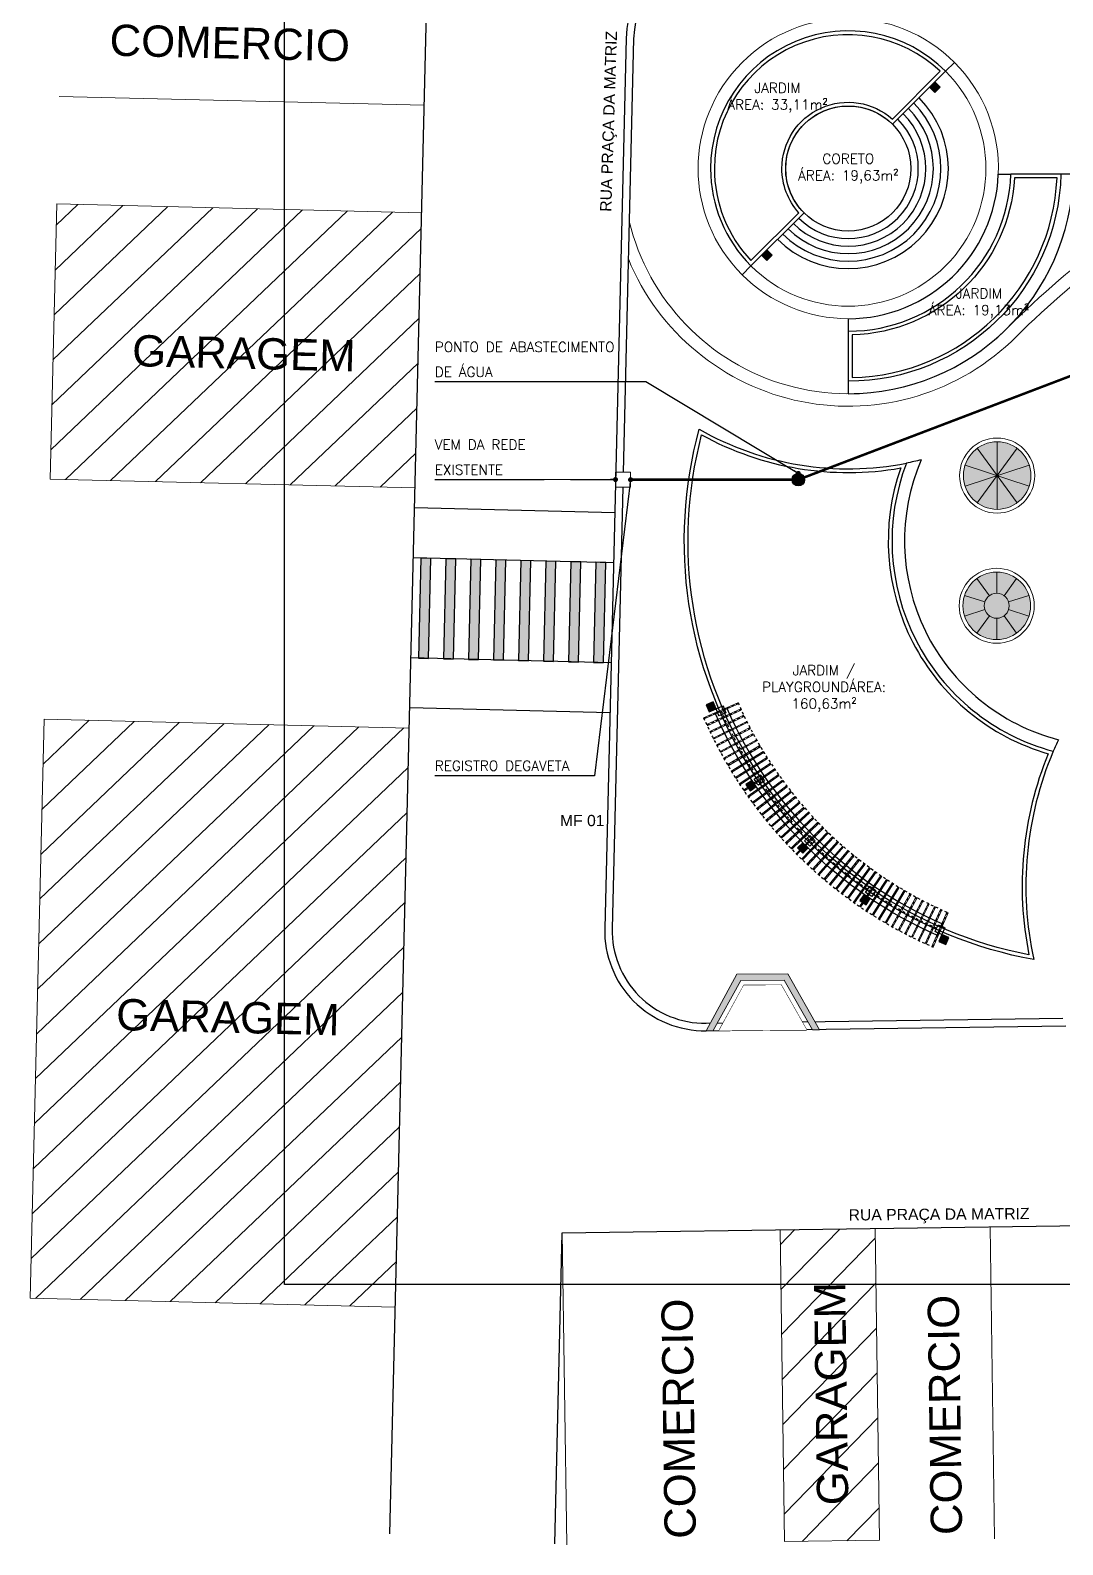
# Model space of a CAD drawing. Extents: x 387222 to 388513, y 9633222 to 9634061.
# Drawn here: x 387920.9 to 387962.1, y 9633703.4 to 9633764 of the extents above; entities that cross this region are included whole.
import ezdxf
from ezdxf.enums import TextEntityAlignment as Align

# ---------------------------------------------------------------- set-up
doc = ezdxf.new("R2010")
doc.units = 0
doc.header["$LTSCALE"] = 0.04921259842519685
doc.set_wipeout_variables(frame=1)
for name, pattern in [('ACAD_PROJEÇÃO', [0.2, 0.1, -0.1]), ('CONTINUO', [0]), ('DASHDOT', [1, 0.5, -0.25, 0, -0.25])]:
    doc.linetypes.add(name, pattern=pattern)
doc.layers.get('Defpoints').update_dxf_attribs({"color": 8})
for name, color, linetype, lineweight in [('_CAIXAS', 3, 'Continuous', 20), ('ARQ_PISO', 7, 'Continuous', 13), ('CARAMANCHÃO', 2, 'Continuous', 13), ('Layout', 8, 'Continuous', 13)]:
    doc.layers.add(name, color=color, linetype=linetype, lineweight=lineweight)
for name, color, linetype in [('AI-Cotas', 12, 'Continuous'), ('BANCO', 2, 'Continuous'), ('Camada 1', 7, 'Continuous'), ('DLXLUM03', 2, 'Continuous'), ('EIXO', 253, 'DASHDOT'), ('HACHURA', 253, 'Continuous'), ('LIMESTONE', 8, 'Continuous'), ('MEIO-FIO', 3, 'Continuous'), ('P01', 22, 'Continuous'), ('P2', 2, 'Continuous'), ('P6', 4, 'Continuous'), ('PISO PODOTÁTIL DE ALERTA', 22, 'Continuous'), ('PROJEÇÃO', 8, 'ACAD_PROJEÇÃO'), ('RAMPA', 7, 'Continuous'), ('SINAH_IMPLANTAR', 7, 'Continuous'), ('Texto', 2, 'Continuous'), ('VIA_PAVIMENTADA', 7, 'Continuous')]:
    doc.layers.add(name, color=color, linetype=linetype)
doc.styles.add('COTA_200', font='romans.shx', dxfattribs={"height": 0.4})
doc.styles.add('RS200', font='romans.shx', dxfattribs={"height": 0.4})
doc.styles.add('RUA_200', font='arial.ttf', dxfattribs={"height": 0.45})
doc.styles.add('T7', font='arial.ttf')
doc.dimstyles.new('Cota 200', dxfattribs={"dimscale": 0.2, "dimtxt": 0.4, "dimasz": 1, "dimexe": 1.25, "dimexo": 0.625, "dimgap": 1, "dimtad": 1, "dimzin": 4, "dimdsep": 46, "dimtxsty": 'RS200', "dimblk": 'DOT', "dimcen": 0.1, "dimclrt": 2, "dimadec": 0, "dimazin": 0, "dimtfac": 1, "dimtix": 1, "dimtmove": 0, "dimatfit": 3, "dimldrblk": 'DOT', "dimfxl": 1, "dimarcsym": 0})
pattern_1 = [(45, (72.08495355065679, 44.64894174784422), (-0.8980256121069153, 0.8980256121069154), [])]
pattern_2 = [(45.80543982138884, (50.86428464960773, 57.83007415570319), (-0.9105605299318542, 0.8853132334548156), [])]

# ---------------------------------------------------------------- blocks, each defined once
blk = doc.blocks.new('A$C27F23DB8')
at = {"layer": 'Layout'}
h = blk.add_hatch(dxfattribs=at)
h.set_pattern_fill('LINE', color=256, scale=0.4, angle=45, style=0)
h.set_pattern_definition(pattern_1)
h.paths.add_polyline_path([(-8.418573997914791e-07, 43.74999992549419), (-8.418573997914791e-07, 32.74999992549419), (14.58794565137941, 32.74999992549419), (14.58794565137941, 43.74999992549419)])
h = blk.add_hatch(dxfattribs=at)
h.set_pattern_fill('LINE', color=256, scale=0.4, angle=45, style=0)
h.set_pattern_definition(pattern_1)
h.paths.add_polyline_path([(14.58794565137941, 23.14999992586672), (-8.418573997914791e-07, 23.14999992586672), (-8.418573997914791e-07, -7.450580596923828e-08), (14.58794565137941, -7.450580774559512e-08)])
for p, q in [((14.58794565137941, 62.84999992512167), (14.58794565137941, -7.450580596923828e-08)), ((-8.418573997914791e-07, 48.04999992437661), (14.58794565137941, 48.04999992437661)), ((-8.418573997914791e-07, 43.74999992549419), (14.58794565137941, 43.74999992549419)), ((-8.418573997914791e-07, 43.74999992549419), (-8.418573997914791e-07, 32.74999992549419)), ((-8.418573997914791e-07, 32.74999992549419), (14.58794565137941, 32.74999992549419)), ((-8.418573997914791e-07, 23.14999992586672), (14.58794565137941, 23.14999992586672)), ((-8.418573997914791e-07, 23.14999992586672), (-8.418573997914791e-07, -7.450580596923828e-08)), ((-8.418573997914791e-07, -7.450580596923828e-08), (14.58794565137941, -7.450580596923828e-08))]:
    blk.add_line(p, q, dxfattribs=at)
at = {"layer": 'Layout', "char_height": 1.25, "width": 15.72225240717143, "attachment_point": 1, "style": 'T7'}
for s, insert in [('COMERCIO', (1.958873687661253, 50.97735525295138)), ('GARAGEM', (3.160352639679331, 38.59256872162223)), ('GARAGEM', (3.160352639679331, 12.04960590042174))]:
    blk.add_mtext(s, dxfattribs=dict(at, insert=insert))
blk = doc.blocks.new('A$C2FCD177E')
at = {"layer": 'Layout'}
h = blk.add_hatch(dxfattribs=at)
h.set_pattern_fill('LINE', color=256, scale=0.4, angle=45.80543982138884, style=0)
h.set_pattern_definition(pattern_2)
h.paths.add_polyline_path([(25.49748067039538, 12.82010102288075), (22.0978166111673, 12.77230683579062), (22.2730086761876, 0.3106623422354469), (25.67267273541074, 0.3584565278142708)])
h = blk.add_hatch(dxfattribs=at)
h.set_pattern_fill('LINE', color=256, scale=0.4, angle=45.80543982138884, style=0)
h.set_pattern_definition(pattern_2)
h.paths.add_polyline_path([(48.79517848812975, 13.1476317755878), (45.795474906452, 13.10546043328941), (45.97066697152331, 0.6438159383833408), (48.97037055320106, 0.6859872806817293)])
h = blk.add_hatch(dxfattribs=at)
h.set_pattern_fill('LINE', color=256, scale=0.4, angle=45.80543982138884, style=0)
h.set_pattern_definition(pattern_2)
h.paths.add_polyline_path([(12.49876514973167, 12.63735854282905), (8.69914061296377, 12.58394151019914), (8.87433267798042, 0.1222970169037572), (12.67395721474895, 0.175714049488306)])
for p, q in [((2.260785549879074e-07, 12.46164461970329), (48.79517848812975, 13.1476317755878)), ((22.09781661117449, 12.77230683527887), (22.2730086761876, 0.310662342235446)), ((25.49748067039764, 12.82010102272034), (25.67267273541074, 0.3584565278142691)), ((30.69696687860414, 12.89319801516831), (30.87215894367546, 0.4315535202622414)), ((37.79626535531133, 12.99300352297723), (37.97145742032444, 0.5313590280711651)), ((45.795474906452, 13.10546043328941), (45.97066697152331, 0.6438159383833408)), ((48.79517848812975, 13.1476317755878), (48.97037055320106, 0.6859872806817293)), ((2.260785549879074e-07, 12.46164461970329), (0.1751922910916619, 1.266598701477051e-07)), ((8.699140612967312, 12.58394150994718), (8.87433267798042, 0.122297016903758)), ((12.49876514973585, 12.63735854253173), (12.67395721474895, 0.175714049488306)), ((17.09831064171158, 12.70202126726508), (17.27350270672468, 0.2403767723590136)), ((48.97037055320106, 0.6859872806817293), (45.97066697152331, 0.6438159383833408)), ((12.67395721474895, 0.175714049488306), (8.87433267798042, 0.122297016903758)), ((25.67267273541074, 0.3584565278142691), (22.2730086761876, 0.310662342235446))]:
    blk.add_line(p, q, dxfattribs=at)
at = {"layer": 'Layout', "char_height": 1.25, "width": 15.72225240717143, "attachment_point": 1, "rotation": 90.80543982138883, "style": 'T7'}
for s, insert in [('GARAGEM', (10.17897471803008, 1.566518750041723)), ('GARAGEM', (23.37767047743546, 1.752072652801871)), ('GARAGEM', (46.87534853391116, 2.082414826378226)), ('COMERCIO', (4.089294996636454, 0.2272976655513048)), ('COMERCIO', (14.72676041198429, 0.3768445029854774))]:
    blk.add_mtext(s, dxfattribs=dict(at, insert=insert))
blk = doc.blocks.new('CAR 03')
at = {"layer": 'BANCO'}
for points in [[(5.631273666495641, -3.246298490886378, -0.1890008172567053), (-3.246298491774132, 5.631273666721419, -0.1890008172567053)], [(-2.788098243972421, 5.831404956432593, 0.1890008172445109), (5.831404955762094, -2.788098244185583)]]:
    blk.add_lwpolyline(points, format="xyb", dxfattribs=at)
at = {"layer": 'CARAMANCHÃO'}
for points in [[(-2.339886883784267, 6.054453979082117), (-3.714505304407794, 5.454052390530705)], [(-2.319891432940494, 6.008626231923699), (-3.69449217536021, 5.408232364803553)], [(-2.228044049465097, 5.803116807714105), (-3.592251449357718, 5.179467733949423)], [(-2.207255746936426, 5.757643226534128), (-3.571463146829046, 5.133994152769446)], [(-2.111931898863986, 5.553723070770502), (-3.465352563594934, 4.906998630613089)], [(-2.090374417428393, 5.508609049022198), (-3.44379508215934, 4.861884608864784)], [(-1.991601593210362, 5.306336969137192), (-3.333845240646042, 4.636723656207323)], [(-1.969281149329618, 5.261595513671637), (-3.311524796765298, 4.591982200741768)], [(-1.867087831604294, 5.061029832810163), (-3.197767402743921, 4.36872074380517)], [(-1.844010861823335, 5.016673848032951), (-3.174690432962961, 4.324364759027958)], [(-1.738426519965287, 4.817872408777475), (-3.057158290466759, 4.103067180141807)], [(-1.714599678933155, 4.773914681747556), (-3.033331449434627, 4.059109453111887)], [(-1.605654759856407, 4.57693480886519), (-2.912058450689074, 3.83983956836164)], [(-1.581084918405395, 4.533388020470738), (-2.887488609238062, 3.796292779967189)], [(-1.468810838356148, 4.338286515325308), (-2.762509725580458, 3.579113816842437)], [(-1.443505081639159, 4.295163219794631), (-2.737203968863469, 3.53599052131176)], [(-1.327934216707945, 4.101996347308159), (-2.608555240032729, 3.320965111255646)], [(-1.301899842044804, 4.059308979660273), (-2.582520865369588, 3.278277743607759)], [(-1.183065519144293, 3.868132438510656), (-2.450239389494527, 3.065467888489366)], [(-1.15631003404269, 3.825893310829997), (-2.423483904392924, 3.023228760808706)], [(-1.034246521012392, 3.636762231588364), (-2.287607826991007, 2.81269583106041)], [(-1.006777640897781, 3.594983521848917), (-2.260138946876395, 2.770917121320963)], [(-0.8815201368997805, 3.407952446490526), (-2.120707450201735, 2.562721827998757)], [(-0.8533457828452811, 3.366646202281117), (-2.092533096147235, 2.521415583789349)], [(-0.724930408061482, 3.18176906183362), (-1.949586387723684, 2.315617961809039)], [(-0.6960587046341971, 3.140947194769979), (-1.920714684296399, 2.274796094745398)], [(-0.5645224898471497, 2.958277301862836), (-1.774293985276017, 2.071455491706729)], [(-0.5349617626634426, 2.91795158572495), (-1.74473325809231, 2.031129775568843)], [(-0.4003426385461353, 2.737541615962982), (-1.594880791322794, 1.830304821953177)], [(-0.3701014120015316, 2.697723677381873), (-1.56463956477819, 1.790486883372068)], [(-0.2324381982907653, 2.519625656306744), (-1.411398542753886, 1.592235499992967)], [(-0.2015251929988153, 2.480326978489757), (-1.380485537461936, 1.55293682217598)], [(-0.06085758731933311, 2.304592261090875), (-1.223900150042027, 1.357316169887781)], [(-0.02928171749226749, 2.265824176371098), (-1.192324280214962, 1.318548085168004)], [(0.1143497163429856, 2.092503441497684), (-1.032439681352116, 1.125614577904344)], [(0.1465793452225626, 2.054277127608657), (-1.000210052472539, 1.087388264015317)], [(0.2931331885047257, 1.883420355618), (-0.8370723476400599, 0.8971975408494473)], [(0.3260072824778035, 1.845746837556362), (-0.804198253666982, 0.8595240227878094)], [(0.4754412739421241, 1.677403297275305), (-0.637854486471042, 0.672130923718214)], [(0.5089503531344235, 1.640293437987566), (-0.6043454072787426, 0.6350210644304752)], [(0.6612214008928277, 1.474511671811342), (-0.4348435458377935, 0.4504796266555786)], [(0.695355802483391, 1.43797617405653), (-0.4007091442472301, 0.4139441289007664)], [(0.8504199966555461, 1.274803990498185), (-0.2280980672221631, 0.2323075719177723)], [(0.8851698773214594, 1.238853387534618), (-0.1933481865562499, 0.1963569689542055)], [(1.042982502374798, 1.078337840735912), (-0.01767766941338778, 0.01767767034471035)], [(1.078337841434404, 1.042982501909137), (0.01767766964621842, -0.0176776684820652)], [(1.238853389397264, 0.8851698767393827), (0.1963569693034515, -0.1933481860905886)], [(1.274803991545923, 0.8504199963063002), (0.232307571452111, -0.2280980665236712)], [(1.43797617504606, 0.6953558027744293), (0.4139441283768974, -0.4007091429084539)], [(1.474511673266534, 0.6612214017659426), (0.450479626597371, -0.4348435439169407)], [(1.640293438802473, 0.5089503526687622), (0.6350210628588684, -0.6043454073369503)], [(1.677403297449928, 0.4754412733018398), (0.6721309215063229, -0.6378544867038727)], [(1.845746838895138, 0.3260072804987431), (0.8595240212744102, -0.8041982538998127)], [(1.883420356782153, 0.2931331880390644), (0.8971975391614251, -0.8370723463594913)], [(2.05427712952951, 0.1465793456882238), (1.087388264480978, -1.000210052356124)], [(2.092503442778252, 0.1143497172743082), (1.125614577729721, -1.03243968077004)], [(2.265824177186005, -0.02928171865642071), (1.31854808377102, -1.192324278876185)], [(2.304592262604274, -0.06085758842527866), (1.357316169189289, -1.223900148645043)], [(2.480326978839003, -0.201525192707777), (1.552936820371542, -1.380485536530614)], [(2.519625656947028, -0.2324381973594427), (1.592235498479567, -1.41139854118228)], [(2.697723678778857, -0.370101410895586), (1.790486884128768, -1.564639562740922)], [(2.737541617185343, -0.4003426376730204), (1.830304822535254, -1.594880789518356)], [(2.917951586889103, -0.534961761906743), (2.031129773473367, -1.744733257219195)], [(2.958277303376235, -0.5645224880427122), (2.071455489960499, -1.774293983355165)], [(3.140947196807247, -0.6960587035864592), (2.274796094861813, -1.920714681968093)], [(3.181769062764943, -0.7249304074794054), (2.315617960819509, -1.949586385861039)], [(3.366646203852724, -0.8533457815647125), (2.521415583032649, -2.092533094808459)], [(3.407952447596472, -0.8815201353281736), (2.562721826776396, -2.12070744857192)], [(3.59498352376977, -1.006777640432119), (2.770917120797094, -2.260138945654035)], [(3.636762233974878, -1.0342465210706), (2.812695831002202, -2.287607826292515)], [(3.82589331176132, -1.156310034915805), (3.023228760343045, -2.423483904451132)], [(3.868132440722547, -1.183065518736839), (3.065467889304273, -2.450239388272166)], [(4.059308980766218, -1.301899842917919), (3.278277743083891, -2.582520864903927)], [(4.101996348181274, -1.327934216707945), (3.320965110498946, -2.608555238693953)], [(4.295163221540861, -1.443505080416799), (3.53599052131176, -2.7372039668262)], [(4.33828651777003, -1.468810837715864), (3.579113817540929, -2.762509724125266)], [(4.533388021343853, -1.581084918230772), (3.796292779094074, -2.887488609179854)], [(4.576934811018873, -1.605654759332538), (3.839839568769094, -2.91205845028162)], [(4.773914684075862, -1.714599678292871), (4.059109453926794, -3.033331448212266)], [(4.817872409708798, -1.738426519557834), (4.10306717955973, -3.057158289477229)], [(5.016673849720974, -1.844010861590505), (4.32436475798022, -3.174690430983901)], [(5.061029835371301, -1.86708783172071), (4.368720743630547, -3.197767401114106)], [(5.261595514370129, -1.969281148165464), (4.591982200334314, -3.311524795368314)], [(5.306336969195399, -1.991601591929793), (4.636723655159585, -3.333845239132643)], [(5.50860905071022, -2.090374417603016), (4.861884608922992, -3.443795081228018)], [(5.55372307280777, -2.111931897699833), (4.906998631020542, -3.465352561324835)], [(5.757643228280358, -2.207255745306611), (5.133994152769446, -3.571463145315647)], [(5.803116808179766, -2.228044047951698), (5.179467732668854, -3.592251447960734)], [(6.008626233611722, -2.31989143230021), (5.408232364396099, -3.694492174312472)], [(6.054453978711758, -2.33988688388631), (5.454052389075514, -3.714505301788449)]]:
    blk.add_lwpolyline(points, dxfattribs=at)
at = {"layer": 'EIXO'}
for points in [[(-2.329897997144144, 6.031536245718598), (-3.704498740204144, 5.431142376735806)], [(-2.217649897851516, 5.780380018055439), (-3.581857298442628, 5.156730942428112)], [(-2.101153157826047, 5.53116605989635), (-3.454573823197279, 4.884441619738936)], [(-1.980441370978951, 5.283966241404414), (-3.322685018996708, 4.614352928474545)], [(-1.855549346422777, 5.038851842284203), (-3.186228918144479, 4.346542749553919)], [(-1.72651309921639, 4.795893546193838), (-3.045244870183524, 4.081088315695524)], [(-1.593369838839862, 4.555161414667964), (-2.899773530254606, 3.818066174164414)], [(-1.456157959764823, 4.316724868491292), (-2.749856847454794, 3.557552168145776)], [(-1.314917029172648, 4.080652663484216), (-2.595538052904885, 3.299621427431703)], [(-1.169687776418868, 3.847012875601649), (-2.436861647118349, 3.044348323717713)], [(-1.020512080751359, 3.615872878581285), (-2.273873387137428, 2.791806474328041)], [(-0.8674329597270116, 3.387299325317144), (-2.106620273320004, 2.54206870496273)], [(-0.7104945561732166, 3.161358129233122), (-1.935150536184665, 2.295207027345896)], [(-0.5497421261388808, 2.938114445656538), (-1.759513621800579, 2.051292631775141)], [(-0.3852220251574181, 2.71763264760375), (-1.579760178166907, 1.8103958517313)], [(-0.2169816954992712, 2.499976318329573), (-1.395942040253431, 1.572586160153151)], [(-0.04506965231848881, 2.285208219662309), (-1.208112215215806, 1.33793212659657)], [(0.1304645308409818, 2.07339028455317), (-1.016324866970535, 1.10650142095983)], [(0.3095702355494723, 1.864583598449826), (-0.8206353007117286, 0.8783607799559832)], [(0.4921958136255853, 1.658848369494081), (-0.6210999469622038, 0.6535759922116995)], [(0.678288601746317, 1.456243924796581), (-0.4177763451007195, 0.4322118759155273)], [(0.8677949369885027, 1.256828689947724), (-0.2107231268892065, 0.2143322695046663)], [(1.060660171904601, 1.060660172253847), (1.164153218269348e-10, 0)], [(1.256828690471593, 0.8677949365228415), (0.2143322703777812, -0.2107231263071299)], [(1.456243924098089, 0.6782886032015085), (0.4322118775453418, -0.4177763443440199)], [(1.658848368097097, 0.492195812985301), (0.6535759922116995, -0.6210999470204115)], [(1.864583597809542, 0.3095702361315489), (0.8783607802470215, -0.8206353019922972)], [(2.073390286066569, 0.130464531481266), (1.106501421192661, -1.016324866563082)], [(2.285208219836932, -0.04506965167820454), (1.337932126538362, -1.20811221562326)], [(2.499976317805704, -0.2169816941022873), (1.572586159512866, -1.395942039787769)], [(2.717632647836581, -0.3852220233529806), (1.81039585347753, -1.579760177060962)], [(2.938114445016254, -0.5497421249747276), (2.051292631833348, -1.75951362028718)], [(3.161358129582368, -0.7104945536702871), (2.295207028044388, -1.935150535777211)], [(3.387299325549975, -0.8674329575151205), (2.542068705079146, -2.106620272621512)], [(3.615872878697701, -1.020512079820037), (2.791806476074271, -2.273873386904597)], [(3.847012876009103, -1.169687775895), (3.04434832505649, -2.436861647292972)], [(4.080652664240915, -1.314917027950287), (3.299621427024249, -2.595538053661585)], [(4.316724869422615, -1.456157958135009), (3.557552169659175, -2.749856846407056)], [(4.555161415948533, -1.593369837850332), (3.818066174164414, -2.89977353066206)], [(4.795893546601292, -1.726513098925352), (4.0810883170343, -3.045244868844748)], [(5.038851842225995, -1.855549344792962), (4.346542751125526, -3.186228917911649)], [(5.283966241462622, -1.980441369116306), (4.614352928067092, -3.322685018181801)], [(5.531166061467957, -2.101153155788779), (4.884441620262805, -3.454573823139071)], [(5.780380017880816, -2.217649895697832), (5.156730943068396, -3.581857297569513)], [(6.031536245660391, -2.329897996038198), (5.431142377026845, -3.704498738050461)]]:
    blk.add_lwpolyline(points, dxfattribs=at)
at = {"layer": 'P6'}
for points in [[(-2.819085234426893, 5.654186660423875), (-3.094016149698291, 5.534103184938431, -0.004386049286966044), (-3.214094923285302, 5.809023333713412), (-2.939164007955696, 5.929106809198856, 0.00446437469036286)], [(-1.278031603607815, 2.925665687769651), (-1.525878772314172, 2.756612943485379, -0.004386049286966044), (-1.69492489635013, 3.004450406879187), (-1.447077727585565, 3.173503151163459, 0.00446437469036286)], [(0.7429356388165615, 0.5308036040514708), (0.5307952967705205, 0.3186632618308067, -0.004386049286966044), (0.3186632624128833, 0.5307952966541052), (0.5308036044589244, 0.7429356388747692, 0.00446437469036286)], [(3.173503151396289, -1.447077728807926), (3.004450406995602, -1.694924896582961, -0.004386049286966044), (2.756612944242079, -1.525878772139549), (2.925665688642766, -1.278031604364514, 0.00446437469036286)], [(5.929106811003294, -2.939164007082582), (5.809023334702943, -3.214094921946526, -0.004386049286966044), (5.534103185927961, -3.094016147777438), (5.654186662228312, -2.819085232913494, 0.00446437469036286)]]:
    blk.add_lwpolyline(points, format="xyb", close=True, dxfattribs=at)
at = {"layer": 'PROJEÇÃO'}
for radius, start, end in [(16.20000000000009, 203.5061751408083, 246.4938248559673), (17.70000000000001, 203.5136683158284, 246.4863316744765), (16.95000000000001, 203.5945945883296, 246.4054054077534)]:
    blk.add_arc((12.51579002710059, 12.51579002663493), radius, start, end, dxfattribs=at)
blk = doc.blocks.new('A$C618B4AD4')
at = {"layer": 'SINAH_IMPLANTAR'}
h = blk.add_hatch(color=256, dxfattribs=at)
h.dxf.hatch_style = 1
h.paths.add_polyline_path([(0.7000000000116415, 2.000000288709998), (0.7000000000116415, 6.000000288709998), (0.3000000000465661, 6.000000288709998), (0.3000000000465661, 2.000000288709998)])
h = blk.add_hatch(color=256, dxfattribs=at)
h.dxf.hatch_style = 1
h.paths.add_polyline_path([(1.700000000011642, 2.000000288709998), (1.700000000011642, 6.000000288709998), (1.300000000046566, 6.000000288709998), (1.300000000046566, 2.000000288709998)])
h = blk.add_hatch(color=256, dxfattribs=at)
h.dxf.hatch_style = 1
h.paths.add_polyline_path([(2.700000000011642, 2.000000288709998), (2.700000000011642, 6.000000288709998), (2.300000000046566, 6.000000288709998), (2.300000000046566, 2.000000288709998)])
h = blk.add_hatch(color=256, dxfattribs=at)
h.dxf.hatch_style = 1
h.paths.add_polyline_path([(3.700000000011642, 2.000000288709998), (3.700000000011642, 6.000000288709998), (3.300000000046566, 6.000000288709998), (3.300000000046566, 2.000000288709998)])
h = blk.add_hatch(color=256, dxfattribs=at)
h.dxf.hatch_style = 1
h.paths.add_polyline_path([(4.700000000011642, 2.000000288709998), (4.700000000011642, 6.000000288709998), (4.300000000046566, 6.000000288709998), (4.300000000046566, 2.000000288709998)])
h = blk.add_hatch(color=256, dxfattribs=at)
h.dxf.hatch_style = 1
h.paths.add_polyline_path([(5.700000000011642, 2.000000288709998), (5.700000000011642, 6.000000288709998), (5.300000000046566, 6.000000288709998), (5.300000000046566, 2.000000288709998)])
h = blk.add_hatch(color=256, dxfattribs=at)
h.dxf.hatch_style = 1
h.paths.add_polyline_path([(6.700000000011642, 2.000000288709998), (6.700000000011642, 6.000000288709998), (6.300000000046566, 6.000000288709998), (6.300000000046566, 2.000000288709998)])
h = blk.add_hatch(color=256, dxfattribs=at)
h.dxf.hatch_style = 1
h.paths.add_polyline_path([(7.700000000011642, 2.000000288709998), (7.700000000011642, 6.000000288709998), (7.300000000046566, 6.000000288709998), (7.300000000046566, 2.000000288709998)])
for points in [[(0.7000000000116415, 2.000000288709998), (0.7000000000116415, 6.000000288709998), (0.3000000000465661, 6.000000288709998), (0.3000000000465661, 2.000000288709998)], [(1.700000000011642, 2.000000288709998), (1.700000000011642, 6.000000288709998), (1.300000000046566, 6.000000288709998), (1.300000000046566, 2.000000288709998)], [(2.700000000011642, 2.000000288709998), (2.700000000011642, 6.000000288709998), (2.300000000046566, 6.000000288709998), (2.300000000046566, 2.000000288709998)], [(3.700000000011642, 2.000000288709998), (3.700000000011642, 6.000000288709998), (3.300000000046566, 6.000000288709998), (3.300000000046566, 2.000000288709998)], [(4.700000000011642, 2.000000288709998), (4.700000000011642, 6.000000288709998), (4.300000000046566, 6.000000288709998), (4.300000000046566, 2.000000288709998)], [(5.700000000011642, 2.000000288709998), (5.700000000011642, 6.000000288709998), (5.300000000046566, 6.000000288709998), (5.300000000046566, 2.000000288709998)], [(6.700000000011642, 2.000000288709998), (6.700000000011642, 6.000000288709998), (6.300000000046566, 6.000000288709998), (6.300000000046566, 2.000000288709998)], [(7.700000000011642, 2.000000288709998), (7.700000000011642, 6.000000288709998), (7.300000000046566, 6.000000288709998), (7.300000000046566, 2.000000288709998)]]:
    blk.add_lwpolyline(points, close=True, dxfattribs=at)
at = {"layer": 'VIA_PAVIMENTADA'}
for points in [[(8, 8.000000288709998), (0, 8.000000288709998)], [(8, 6.000000288709998), (0, 6.000000288709998)], [(8, 2.000000288709998), (0, 2.000000288709998)], [(8, 2.887099981307983e-07), (0, 2.887099981307983e-07)]]:
    blk.add_lwpolyline(points, dxfattribs=at)
blk = doc.blocks.new('*X430')
at = {"color": 0}
for p, q in [((-0.1092439952078573, -0.1470766164589037), (-0.1092439952078573, 0.1529233835411077)), ((-0.0827274909133658, -0.1470766164589037), (-0.08272749091336579, 0.1529233835411077)), ((-0.03424399520785444, -0.1470766164589037), (-0.03424399520785442, 0.1529233835411077)), ((-0.007727490913362957, -0.1470766164589037), (-0.007727490913362938, 0.1529233835411077)), ((0.0407560047921484, -0.1470766164589037), (0.04075600479214842, 0.1529233835411077)), ((0.06727250908663988, -0.1470766164589037), (0.0672725090866399, 0.1529233835411077)), ((0.1157560047921512, -0.1470766164589037), (0.1157560047921513, 0.1529233835411077)), ((0.1422725090866427, -0.1470766164589037), (0.1422725090866427, 0.1529233835411077))]:
    blk.add_line(p, q, dxfattribs=at)
blk = doc.blocks.new('Lum. Piso')
at = {"layer": 'HACHURA'}
h = blk.add_hatch(color=8, dxfattribs=at)
h.dxf.hatch_style = 1
h.paths.add_polyline_path([(0, -0.2999999523162842), (0.6000000014901161, -0.2999999523162842), (0.6000000014901161, 0.2999999523162842), (0, 0.2999999523162842)])
at = {"layer": 'DLXLUM03'}
for points in [[(0, -0.2999999523162842), (0.6000000014901161, -0.2999999523162842), (0.6000000014901161, 0.2999999523162842), (0, 0.2999999523162842)], [(0.07500000298023224, -0.2250000238418579), (0.5250000059604645, -0.2250000238418579), (0.5250000059604645, 0.2249999046325684), (0.07500000298023224, 0.2249999046325684)]]:
    blk.add_lwpolyline(points, close=True, dxfattribs=at)
at = {"layer": 'DLXLUM03', "xscale": 1.499999999999803, "yscale": 1.499999999999803, "zscale": 1.499999999999803}
blk.add_blockref('*X430', (0.2851501107215881, -0.004385232925415039), dxfattribs=at)
blk = doc.blocks.new('A$C71521215')
blk.add_wipeout([(8.30809585750103e-06, 2.3207240477204323), (0.2859305207966827, 2.314510190859438), (1.3533242392586544, 0.2908406164497128), (3.0882759101805277, 0.2531354706734419), (4.242579913348891, 2.2285217866301537), (4.528502125060186, 2.2223079316318035), (3.2299101346870884, -1.6521662473678589e-06), (1.2008262417512015, 0.04409577324986458)])
at = {"layer": 'RAMPA'}
for points in [[(0.5146682909689844, 2.30953910574317), (1.475322637299541, 0.4882364887744188), (2.974968530528713, 0.4556451700627804), (4.013842144981027, 2.233492871746421)], [(4.013842144981027, 2.233492871746421), (0.5146682909689844, 2.30953910574317)], [(1.475322637299541, 0.4882364887744188), (1.514432219963055, 2.287811562418938)], [(2.974968530528713, 0.4556451700627804), (3.014078113483265, 2.255220241844654)]]:
    blk.add_lwpolyline(points, dxfattribs=at)
blk.add_wipeout([(4.013842144981027, 2.2334928717464204), (2.974968530564395, 0.455645169541369), (3.0140781162612504, 2.255220369001134)])
blk.add_wipeout([(3.0140781134843646, 2.255220241945831), (1.5144322199966456, 2.287811562039094), (1.4753226372980248, 0.48823648982316215), (2.9749685305743476, 0.45564517071872324)])
blk.add_wipeout([(1.5144322210701553, 2.2878116109539475), (0.5146682909565643, 2.309539106065689), (1.4753226372887416, 0.48823648891477367)])
at = {"layer": 'PISO PODOTÁTIL DE ALERTA'}
h = blk.add_hatch(dxfattribs=at)
h.set_pattern_fill('HEX', color=256, scale=0.01)
h.set_pattern_definition([(0, (-387948.2243954765, -9633669.536576068), (0, 0.054992613154), [0.03175, -0.0635]), (120, (-387948.2243954765, -9633669.536576068), (-0.04762500001185428, -0.02749630657699998), [0.03174999999999999, -0.06349999999999997]), (59.99999999999999, (-387948.1926454765, -9633669.536576068), (-0.04762500001185427, 0.027496306577), [0.03175, -0.0635])])
h.paths.add_polyline_path([(3.229910134687088, -1.652166247367859e-06), (4.528502125060186, 2.222307931631804), (4.242579913348891, 2.228521786630154), (3.088275910180528, 0.2531354706734419), (1.353324239258654, 0.2908406164497137), (0.2859305207966829, 2.314510190859437), (8.30809585750103e-06, 2.320724047720432), (1.200826241751201, 0.04409577324986456)])
at = {"layer": 'ARQ_PISO'}
blk.add_lwpolyline([(4.242579913348891, 2.228521786630154), (3.088275910180528, 0.2531354706734419), (1.353324239258654, 0.2908406164497137), (0.2859305207966827, 2.314510190859437), (8.30809585750103e-06, 2.320724047720432), (1.200826241751201, 0.04409577324986458), (3.229910134687088, -1.652166247367859e-06), (4.528502125060186, 2.222307931631804)], close=True, dxfattribs=at)
blk = doc.blocks.new('_Dot')
at = {"color": 0, "linetype": 'ByBlock', "lineweight": -2}
blk.add_line((-0.5, 0), (-1, 0), dxfattribs=at)
at = {"color": 0, "linetype": 'ByBlock', "const_width": 0.5}
blk.add_lwpolyline([(-0.25, 0, 1), (0.25, 0, 1)], format="xyb", close=True, dxfattribs=at)

msp = doc.modelspace()

# ---------------------------------------------------------------- hatches: boundary and pattern name
at = {"layer": 'LIMESTONE'}
h = msp.add_hatch(color=256, dxfattribs=at)
h.dxf.hatch_style = 1
h.paths.add_polyline_path([(387959.4864637795, 9633746.164812407), (387958.2025374825, 9633745.747639464, 0.1583844403245245), (387958.6929536889, 9633745.072639463)])
h.paths.add_polyline_path([(387958.6929536889, 9633747.25698535, 0.1583844403245184), (387958.2025374825, 9633746.581985349), (387959.4864637795, 9633746.164812407)])
h.paths.add_polyline_path([(387959.4864637795, 9633746.164812407), (387960.2799738701, 9633747.25698535, 0.158384440324538), (387959.4864637795, 9633747.514812406)])
h.paths.add_polyline_path([(387960.7703900765, 9633745.747639464, 0.07870170682461895), (387960.8364637795, 9633746.164812407, 0.07870170682461643), (387960.7703900765, 9633746.581985349), (387959.4864637795, 9633746.164812407)])
h.paths.add_polyline_path([(387959.4864637795, 9633744.814812407, 0.158384440324538), (387960.2799738701, 9633745.072639463), (387959.4864637795, 9633746.164812407)])
h = msp.add_hatch(color=256, dxfattribs=at)
h.dxf.hatch_style = 1
h.paths.add_polyline_path([(387958.1856551918, 9633740.543122634, 0.1583844403245341), (387958.6760713983, 9633739.868122634), (387959.1756888627, 9633740.555787079, -0.158384440324554), (387958.9940532307, 9633740.805787079)])
h.paths.add_polyline_path([(387959.763474115, 9633740.555787079, -0.1583844403245209), (387959.4695814889, 9633740.460295577), (387959.4695814889, 9633739.610295577, 0.158384440324538), (387960.2630915794, 9633739.868122634)])
h.paths.add_polyline_path([(387959.945109747, 9633741.114804074, -0.07870170682462298), (387959.9695814889, 9633740.960295577, -0.07870170682462302), (387959.945109747, 9633740.805787079), (387960.7535077858, 9633740.543122634, 0.07870170682461643), (387960.8195814888, 9633740.960295577, 0.07870170682461643), (387960.7535077858, 9633741.377468519)])
h.paths.add_polyline_path([(387959.4695814889, 9633741.460295577, -0.1583844403245209), (387959.763474115, 9633741.364804074), (387960.2630915794, 9633742.052468518, 0.158384440324538), (387959.4695814889, 9633742.310295576)])
h.paths.add_polyline_path([(387958.9940532307, 9633741.114804074, -0.1583844403245471), (387959.1756888627, 9633741.364804074), (387958.6760713983, 9633742.052468518, 0.1583844403245366), (387958.1856551918, 9633741.377468519)])
h = msp.add_hatch(color=256, dxfattribs=at)
h.dxf.hatch_style = 1
edge = h.paths.add_edge_path()
edge.add_arc((387959.4695814889, 9633740.960295577), 0.5, 0, 360)
at = {"layer": 'P01'}
h = msp.add_hatch(color=256, dxfattribs=at)
h.dxf.hatch_style = 1
h.paths.add_polyline_path([(387959.4864637795, 9633746.164812407), (387958.6929536889, 9633745.072639463, 0.1583844403245578), (387959.4864637795, 9633744.814812407)])
h.paths.add_polyline_path([(387959.4864637795, 9633746.164812407), (387958.2025374825, 9633746.581985349, 0.07870170682461641), (387958.1364637795, 9633746.164812407, 0.07870170682460889), (387958.2025374825, 9633745.747639464)])
h.paths.add_polyline_path([(387959.4864637795, 9633747.514812406, 0.1583844403245562), (387958.6929536889, 9633747.25698535), (387959.4864637795, 9633746.164812407)])
h.paths.add_polyline_path([(387960.7703900765, 9633746.581985349, 0.1583844403245367), (387960.2799738701, 9633747.25698535), (387959.4864637795, 9633746.164812407)])
h.paths.add_polyline_path([(387960.7703900765, 9633745.747639464), (387959.4864637795, 9633746.164812407), (387960.2799738701, 9633745.072639463, 0.1583844403245341)])
h = msp.add_hatch(color=256, dxfattribs=at)
h.dxf.hatch_style = 1
h.paths.add_polyline_path([(387958.6760713983, 9633739.868122634, 0.158384440324538), (387959.4695814889, 9633739.610295577), (387959.4695814889, 9633740.460295577, -0.1583844403245208), (387959.1756888627, 9633740.555787079)])
h.paths.add_polyline_path([(387958.9940532307, 9633740.805787079, -0.07870170682461622), (387958.9695814889, 9633740.960295577, -0.07870170682462302), (387958.9940532307, 9633741.114804074), (387958.1856551918, 9633741.377468519, 0.07870170682461643), (387958.1195814888, 9633740.960295577, 0.07870170682461894), (387958.1856551918, 9633740.543122634)])
h.paths.add_polyline_path([(387959.4695814889, 9633742.310295576, 0.158384440324538), (387958.6760713983, 9633742.052468518), (387959.1756888627, 9633741.364804074, -0.1583844403245209), (387959.4695814889, 9633741.460295577)])
h.paths.add_polyline_path([(387959.763474115, 9633741.364804074, -0.1583844403245471), (387959.945109747, 9633741.114804074), (387960.7535077858, 9633741.377468519, 0.1583844403245366), (387960.2630915794, 9633742.052468518)])
h.paths.add_polyline_path([(387960.2630915794, 9633739.868122634, 0.1583844403245366), (387960.7535077858, 9633740.543122634), (387959.945109747, 9633740.805787079, -0.1583844403245472), (387959.763474115, 9633740.555787079)])
at = {"layer": 'P6'}
h = msp.add_hatch(color=256, dxfattribs=at)
h.dxf.hatch_style = 1
edge = h.paths.add_edge_path()
edge.add_arc((387951.5416109668, 9633746.000795335), 0.25, 0, 360)

# ---------------------------------------------------------------- linework, layer by layer
at = {"layer": '_CAIXAS', "flags": 128}
msp.add_lwpolyline([(387944.836525415, 9633746.300795333), (387944.2365254152, 9633746.300795333), (387944.2365254152, 9633745.700795334), (387944.836525415, 9633745.700795334)], close=True, dxfattribs=at)
at = {"layer": 'AI-Cotas'}
msp.add_lwpolyline([(387942.4513739207, 9633746.000795335), (387944.2366502031, 9633746.005971717)], dxfattribs=at)
at = {"layer": 'ARQ_PISO'}
for points in [[(387957.4253892064, 9633762.325027935), (387957.7789425975, 9633762.678581325, 0.9999999999794204), (387949.2936612242, 9633754.193299951), (387949.6447270021, 9633754.544365728)], [(387968.8883913051, 9633758.628856985, 0.07772793100162502), (387959.9002629411, 9633752.07197961, -0.58599881383912), (387944.7856695229, 9633756.332031706, -0.58599881383912)], [(387969.060690256, 9633758.155149281, 0.077278233660658), (387960.2538163317, 9633751.718426218, -0.53540820342545), (387944.7493379978, 9633754.824948369, -0.53540820342545)]]:
    msp.add_lwpolyline(points, format="xyb", dxfattribs=at)
for points in [[(387958.6929536889, 9633747.25698535), (387960.2799738701, 9633745.072639463)], [(387958.6929536889, 9633745.072639463), (387960.2799738701, 9633747.25698535)], [(387959.4864637795, 9633747.514812406), (387959.4864637795, 9633744.814812407)], [(387958.2025374825, 9633746.581985349), (387960.7703900765, 9633745.747639464)], [(387958.2025374825, 9633745.747639464), (387960.7703900765, 9633746.581985349)], [(387959.4695814889, 9633741.460295575), (387959.4695814889, 9633742.310295576)], [(387959.1756888627, 9633741.364804074), (387958.6760713983, 9633742.05246852)], [(387959.763474115, 9633741.364804074), (387960.2630915795, 9633742.05246852)], [(387958.9940532307, 9633741.114804074), (387958.1856551919, 9633741.377468519)], [(387959.945109747, 9633741.114804074), (387960.7535077858, 9633741.377468519)], [(387958.9940532307, 9633740.805787079), (387958.1856551919, 9633740.543122634)], [(387959.1756888627, 9633740.555787079), (387958.6760713983, 9633739.868122634)], [(387959.4695814889, 9633740.460295577), (387959.4695814889, 9633739.610295575)], [(387959.763474115, 9633740.555787079), (387960.2630915795, 9633739.868122634)], [(387959.945109747, 9633740.805787079), (387960.7535077858, 9633740.543122634)]]:
    msp.add_lwpolyline(points, dxfattribs=at)
for centre, radius in [((387959.4864637795, 9633746.164812407), 1.5), ((387959.4864637795, 9633746.164812407), 1.35), ((387959.4695814889, 9633740.960295577), 1.5), ((387959.4695814889, 9633740.960295577), 1.35), ((387959.4695814889, 9633740.960295577), 0.5)]:
    msp.add_circle(centre, radius, dxfattribs=at)
for radius, start, end in [(5.5, 225.000000006431, 45.00000000514505), (6, 357.8424442292331, 45.00000000589571), (6, 225.0000000035375, 269.9999999988877)]:
    msp.add_arc((387953.5363019108, 9633758.435940638), radius, start, end, dxfattribs=at)
at = {"layer": 'BANCO'}
for points in [[(387953.5363019107, 9633749.935940638), (387953.5363019107, 9633749.43594064), (387953.5363019107, 9633749.435940638, 0.4068806126707158), (387962.5334667878, 9633758.210055321), (387962.0332999586, 9633758.210055321, -0.4064503358100088)], [(387948.6503911617, 9633736.686330143), (387948.3754602465, 9633736.566246668, -0.004386049286966044), (387948.2553814729, 9633736.841166817), (387948.5303123882, 9633736.961250292, 0.00446437469036286)], [(387957.3985832072, 9633728.092979476), (387957.2784997309, 9633727.818048561, -0.004386049286966044), (387957.0035795821, 9633727.938127335), (387957.1236630584, 9633728.21305825, 0.00446437469036286)]]:
    msp.add_lwpolyline(points, format="xyb", close=True, dxfattribs=at)
for points in [[(387959.5320483883, 9633758.21005532), (387960.0323757884, 9633758.21005532)], [(387953.5363019107, 9633752.435940638), (387953.5363019107, 9633751.935940638)], [(387948.2231779044, 9633736.66341715), (387948.3148179525, 9633736.703443406)], [(387948.5897381011, 9633736.82352218), (387948.6813781522, 9633736.863548439)], [(387957.2608550939, 9633728.15240519), (387957.3008813519, 9633728.244045239)], [(387957.1007500627, 9633727.785844993), (387957.1407763207, 9633727.877485042)]]:
    msp.add_lwpolyline(points, dxfattribs=at)
for points in [[(387956.4562514317, 9633746.796615282, -0.01268356773483345), (387955.8622669441, 9633746.663520047, -0.007896617462394586)], [(387948.6813781522, 9633736.863548439, 0.1890008172445109), (387957.3008813519, 9633728.244045239)], [(387957.1007500627, 9633727.785844993, -0.1890008172567053), (387948.2231779044, 9633736.66341715, -0.1890008172567053)]]:
    msp.add_lwpolyline(points, format="xyb", dxfattribs=at)
for centre, radius, start, end in [((387953.5363019108, 9633758.435940638), 6, 269.9999999988877, 357.8424442292331), ((387953.5363019108, 9633758.435940638), 6.5, 269.9999999989741, 358.0084797181881), ((387963.985266424, 9633743.54793351), 8.200000000843504, 156.6603680928083, 255.5193441307565), ((387974.4342309359, 9633729.75992638), 13.8, 154.9249767985489, 157.0284509812437)]:
    msp.add_arc(centre, radius, start, end, dxfattribs=at)
at = {"layer": 'Defpoints'}
msp.add_lwpolyline([(388055.0084279774, 9633713.829406537), (387931.0084279774, 9633713.829406537), (387931.0084279774, 9633777.829406537), (388055.0084279774, 9633777.829406537)], close=True, dxfattribs=at)
at = {"layer": 'MEIO-FIO'}
for points in [[(387935.218506247, 9633703.86832714), (387936.9517112991, 9633775.76413763), (387980.7933787457, 9633774.900644422), (387987.3548881705, 9633774.743558245), (388006.7105669947, 9633774.318104075), (388030.0798313678, 9633773.810227545), (388033.4149044964, 9633792.108108383)], [(387962.0332999586, 9633758.210055321), (387960.0323757884, 9633758.21005532)], [(387953.5363019107, 9633751.935940638), (387953.5363019107, 9633749.935940638)], [(387941.8120344582, 9633703.471293485), (387942.1115275472, 9633715.894692754), (387987.5461943981, 9633716.53343618), (388006.8237408688, 9633716.54833793), (388033.3882300577, 9633716.133566754), (388033.1572375942, 9633703.851745922)]]:
    msp.add_lwpolyline(points, dxfattribs=at)
for points in [[(388033.2574345423, 9633753.070389614), (388033.2574345423, 9633761.825266957, 0.4078634361055881), (388029.3443447361, 9633765.824322673), (388006.5347627029, 9633766.320036005), (387987.17125106, 9633766.745662346), (387980.6188755682, 9633766.902529852), (387948.7390637675, 9633767.5304257, 0.4129226869043201), (387944.6614579695, 9633763.627602017), (387943.8043198797, 9633728.072295051, 0.4254350763585992), (387947.8593865321, 9633723.976289576), (387962.2325569923, 9633724.178354844)], [(388032.9574345423, 9633753.370389614), (388032.9574345423, 9633761.825266957, 0.4078634362052328), (388029.3378264716, 9633765.524393495), (388006.5282444383, 9633766.020106826), (387987.1643646684, 9633766.44574125), (387980.612331699, 9633766.602600556), (387948.7331561972, 9633767.230483871, 0.412922686934726), (387944.961370834, 9633763.620371964), (387944.5438447291, 9633746.300795333)], [(387961.7285880107, 9633735.145707462, 0.1551119491722262), (387960.9508192402, 9633726.820945427, -0.4397930933929461), (387947.583138173, 9633748.016735226, 0.1804623339900411), (387955.8622669441, 9633746.663520046, 0.4449704746422171), (387961.7285880108, 9633735.145707462)], [(387944.5293804227, 9633745.700795334), (387944.1042327443, 9633728.065064998, 0.4254350763057252), (387947.8551693977, 9633724.276259935), (387962.1050135504, 9633724.476591421)]]:
    msp.add_lwpolyline(points, format="xyb", dxfattribs=at)
for points in [[(387957.4253892073, 9633762.325027935, 0.6681786379138865), (387948.0363019108, 9633758.435940638, 0.1989123674049415), (387949.6472146147, 9633754.546853341), (387951.768534958, 9633756.668173686, -0.1989123674053306), (387951.0363019108, 9633758.435940638, -0.6681786379431129), (387955.3040688639, 9633760.20370759), (387957.4253892073, 9633762.325027935, 0.6681786379138865)], [(387957.2117699738, 9633762.323540736, 0.6580856631761398), (387948.1863019108, 9633758.435940638, 0.1916347627695482), (387949.6487018137, 9633754.760472575), (387951.5594072004, 9633756.671177961, -0.1842340168394942), (387950.8863019109, 9633758.435940638, -0.6478894683680756), (387955.3010645871, 9633760.412835348)], [(387961.8778371549, 9633758.060055321), (387960.1756701207, 9633758.06005532, -0.3912273460320007), (387953.6863019107, 9633751.787632583), (387953.6863019107, 9633750.087288052, 0.395880406471131)], [(387961.5248815094, 9633735.046815578, 0.1478479826215414), (387960.7579830267, 9633727.009882176, -0.4324490675881689), (387947.6783438441, 9633747.791372672, 0.1707165740831157), (387955.630827271, 9633746.467838723, 0.4302710957295977)]]:
    msp.add_lwpolyline(points, format="xyb", close=True, dxfattribs=at)
at = {"layer": 'P2'}
msp.add_circle((387953.5363019108, 9633758.435940638), 2.5, dxfattribs=at)
for radius in [3.999999999999999, 3.699999999999999, 3.399999999999999, 3.1, 2.8]:
    msp.add_arc((387953.5363019108, 9633758.435940638), radius, 225.0000000060025, 45.00000000257143, dxfattribs=at)
at = {"layer": 'P6'}
msp.add_circle((387951.5416109668, 9633746.000795335), 0.25, dxfattribs=at)
at = {"layer": 'PISO PODOTÁTIL DE ALERTA', "linetype": 'ACAD_PROJEÇÃO', "ltscale": 50, "const_width": 0.1}
for points in [[(387951.5416109668, 9633746.000795335), (387981.0548709841, 9633757.248313341), (388026.2548709841, 9633757.248313341), (388026.2574345423, 9633756.641409501), (388026.2574345423, 9633732.291409502), (388020.7128326783, 9633732.291409502)], [(387951.5416109668, 9633746.000795335), (387944.836525415, 9633746.000795335)]]:
    msp.add_lwpolyline(points, dxfattribs=at)

# ---------------------------------------------------------------- block references
at = {"rotation": 358.6190279493283}
msp.add_blockref('A$C618B4AD4', (387936.0142140532, 9633736.875418589), dxfattribs=at)
at = {"layer": 'Camada 1'}
msp.add_blockref('CAR 03', (387951.4694763962, 9633731.032143483), dxfattribs=at)
at = {"layer": 'Defpoints', "rotation": 358.619027963991}
msp.add_blockref('A$C27F23DB8', (387920.8533063024, 9633713.283947311), dxfattribs=at)
at = {"layer": 'Defpoints'}
msp.add_blockref('A$C2FCD177E', (387942.1115273212, 9633703.433048135), dxfattribs=at)
at = {"layer": 'DLXLUM03', "xscale": 0.500004739048179, "yscale": 0.500004739048179, "zscale": 0.500004739048179}
for p, rotation in [((387956.8938153139, 9633761.793454044), 315.0000000219203), ((387950.1763008934, 9633755.075939622), 315.0000000219203), ((387947.9978402061, 9633737.056049626), 293.594594466761), ((387949.5680143643, 9633733.895721527), 304.2972972474136), ((387951.6113592871, 9633731.38615841), 314.9999998080071), ((387954.085216991, 9633729.299727596), 325.7027026365685), ((387957.2184597836, 9633727.680587206), 336.4054052339376)]:
    msp.add_blockref('Lum. Piso', p, dxfattribs=dict(at, rotation=rotation))

# ---------------------------------------------------------------- texts
at = {"color": 0, "style": 'RUA_200'}
for rotation, p in [(88.1440816911376, (387944.0670879991, 9633756.702887082)), (0.4629430266314344, (387953.5523874017, 9633716.389741113))]:
    msp.add_text('RUA PRAÇA DA MATRIZ', height=0.45, rotation=rotation, dxfattribs=at).set_placement(p)
at = {"color": 0, "linetype": 'CONTINUO', "style": 'RUA_200'}
msp.add_text('MF 01', height=0.45, dxfattribs=at).set_placement((387942.9081051654, 9633732.377456263), align=Align.MIDDLE_CENTER)
at = {"layer": 'AI-Cotas', "color": 2, "char_height": 0.4, "attachment_point": 7, "style": 'RS200'}
for s, insert in [('\\pxsm1.5;PONTO DE ABASTECIMENTO\\PDE ÁGUA', (387937.0132786826, 9633750.105539024)), ('\\pxsm1.5;VEM DA REDE\\PEXISTENTE', (387937.0132786825, 9633746.200795334)), ('\\pxsm1.5;REGISTRO DEGAVETA', (387937.0132786825, 9633734.366780067))]:
    msp.add_mtext(s, dxfattribs=dict(at, insert=insert))
at = {"layer": 'Texto', "char_height": 0.4, "attachment_point": 5, "style": 'COTA_200'}
for s, insert in [('JARDIM\\PÁREA: 33,11m² ', (387950.7078747859, 9633761.264367763)), ('CORETO\\PÁREA: 19,63m² ', (387953.5363019107, 9633758.435940638)), ('JARDIM\\PÁREA: 19,13m² ', (387958.7590791869, 9633753.053336166)), ('JARDIM / PLAYGROUNDÁREA: 160,63m² ', (387952.5662190406, 9633737.654898904))]:
    msp.add_mtext_dynamic_manual_height_columns(s, width=5.8627702961262, gutter_width=2.5, heights=[0], dxfattribs=dict(at, insert=insert))

# ---------------------------------------------------------------- leaders
at = {"layer": 'AI-Cotas', "annotation_type": 0, "has_hookline": 1, "hookline_direction": 1}
for points, text_width in [([(387951.5416109668, 9633746.250795335), (387945.4513739207, 9633749.905539025), (387945.2513739207, 9633749.905539025)], 8.038095238095238), ([(387944.2366502031, 9633746.005971717), (387941.384707254, 9633746.000795335)], 4.171428571428573), ([(387944.836525415, 9633746.000795335), (387943.3942310635, 9633734.166780068), (387943.1942310635, 9633734.166780068)], 5.980952380952382)]:
    msp.add_leader(points, dimstyle='Cota 200', dxfattribs=dict(at, text_width=text_width))

# ---------------------------------------------------------------- next in the draw order: block references
at = {"rotation": 181.7481799033578}
msp.add_blockref('A$C71521215', (387952.3179855489, 9633726.33571319), dxfattribs=at)

doc.saveas('drawing.dxf')
